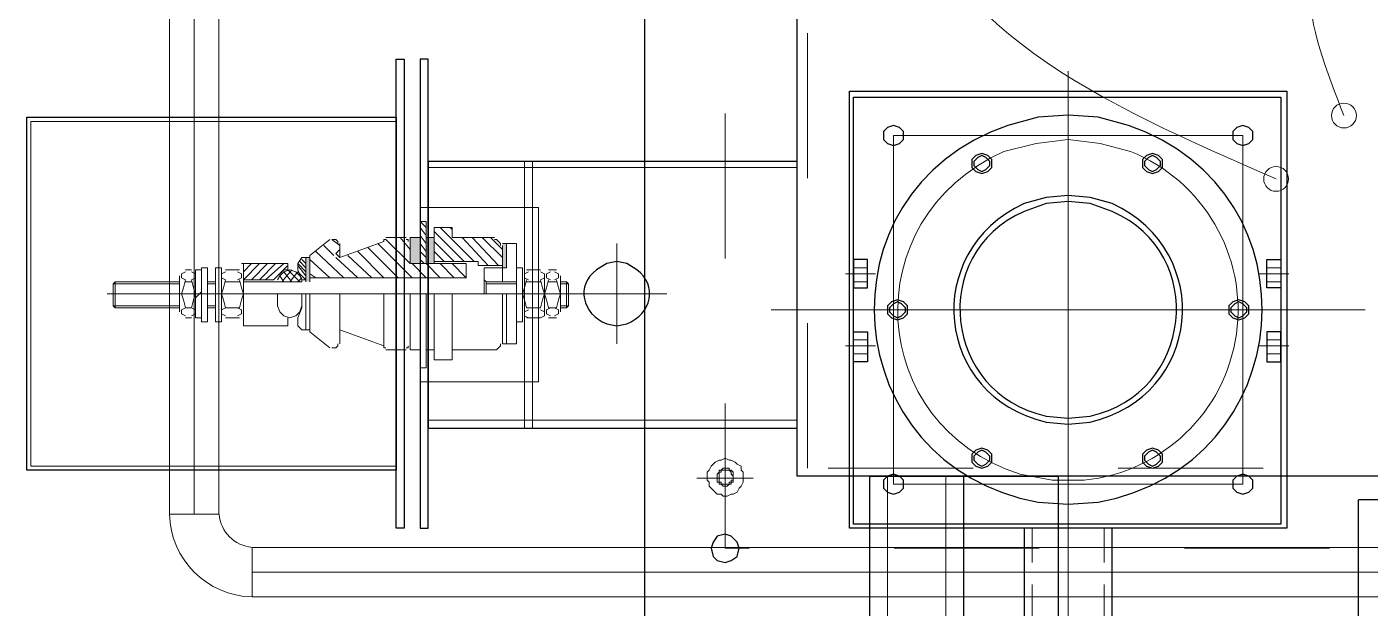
# Model space of a CAD drawing. Header units: metres. Extents: x 530339 to 530792, y 2674872 to 2675147.
# Drawn here: x 530571.368 to 530572.294, y 2674999.868 to 2675000.269 of the extents above; entities that cross this region are included whole.
import ezdxf

# ---------------------------------------------------------------- set-up
doc = ezdxf.new("R2010")
doc.units = ezdxf.units.M
doc.linetypes.add('CENTER2', pattern=[1.125, 0.75, -0.125, 0.125, -0.125])
doc.linetypes.add('PDF_IMPORT', pattern=[1, 0.8, -0.2])
doc.layers.add('IDT', color=7, linetype='Continuous')

# ---------------------------------------------------------------- blocks, each defined once
blk = doc.blocks.new('IDT')
at = {"layer": 'IDT', "transparency": 33554559}
for points in [[(16.62838, 14.05317), (16.63114, 14.05317), (16.63114, 14.06977), (16.62838, 14.06977)], [(16.49283, 14.04349), (16.49559, 14.04349), (16.49559, 14.06009), (16.49283, 14.06009)], [(16.54262, 14.03934), (16.54815, 14.03934), (16.54815, 14.05732), (16.54262, 14.05732)], [(16.5523, 14.03934), (16.55922, 14.03934), (16.55922, 14.05732), (16.5523, 14.05732)]]:
    blk.add_hatch(color=0, dxfattribs=at).paths.add_polyline_path(points)
at = {"layer": 'IDT', "color": 0, "lineweight": 25}
for p, q in [((16.11246, 14.20393), (16.11246, 15.17352)), ((16.17747, 14.5594), (16.17747, 14.20393)), ((16.24248, 14.20393), (16.24248, 14.5594)), ((16.39739, 14.30905), (16.39739, 9.66028)), ((16.07512, 14.30075), (16.07512, 14.2399)), ((16.13598, 14.2399), (16.13598, 14.30075)), ((16.33792, 14.26203), (16.33377, 14.25926)), ((16.34207, 14.26341), (16.33792, 14.26203)), ((16.3476, 14.26203), (16.34207, 14.26341)), ((16.35036, 14.25926), (16.3476, 14.26203)), ((16.33377, 14.25926), (16.33238, 14.25373)), ((16.33238, 14.25373), (16.33377, 14.24958)), ((16.35175, 14.25373), (16.35036, 14.25926)), ((16.35036, 14.24958), (16.35175, 14.25373)), ((16.33377, 14.24958), (16.33792, 14.24543)), ((16.33792, 14.24543), (16.34207, 14.24405)), ((16.34207, 14.24405), (16.3476, 14.24543)), ((16.3476, 14.24543), (16.35036, 14.24958)), ((15.95478, 13.93837), (15.95478, 14.2399)), ((15.95478, 14.2399), (16.25631, 14.2399)), ((15.95893, 13.94252), (15.95893, 14.23713)), ((15.95893, 14.23713), (16.25354, 14.23713)), ((16.07512, 14.2399), (16.13598, 14.2399)), ((16.25354, 14.23713), (16.25354, 13.94252)), ((16.25631, 14.2399), (16.25631, 13.93837)), ((16.5523, 14.2399), (16.54677, 14.2399)), ((16.54677, 14.2399), (16.54677, 13.91624)), ((16.5523, 13.91624), (16.5523, 14.2399)), ((16.56337, 13.91624), (16.56337, 14.2399)), ((16.56337, 14.2399), (16.5689, 14.2399)), ((16.5689, 14.2399), (16.5689, 13.91624)), ((15.98106, 14.215), (15.9783, 14.21223)), ((15.98521, 14.21638), (15.98106, 14.215)), ((15.98936, 14.215), (15.98521, 14.21638)), ((15.99213, 14.21223), (15.98936, 14.215)), ((16.10555, 14.2233), (16.0848, 14.22191)), ((16.12629, 14.22191), (16.10555, 14.2233)), ((16.22173, 14.215), (16.21896, 14.21223)), ((16.22588, 14.21638), (16.22173, 14.215)), ((16.23003, 14.215), (16.22588, 14.21638)), ((16.2328, 14.21223), (16.23003, 14.215)), ((15.9783, 14.21223), (15.9783, 14.2067)), ((15.9783, 14.2067), (15.98106, 14.20393)), ((15.98936, 14.20393), (15.99213, 14.2067)), ((15.99213, 14.2067), (15.99213, 14.21223)), ((16.21896, 14.21223), (16.21896, 14.2067)), ((16.21896, 14.2067), (16.22173, 14.20393)), ((16.23003, 14.20393), (16.2328, 14.2067)), ((16.2328, 14.2067), (16.2328, 14.21223)), ((15.36418, 14.20393), (16.29227, 14.20393)), ((15.41397, 14.20393), (16.24248, 14.20393)), ((15.98106, 14.20393), (15.98521, 14.20255)), ((15.98521, 14.20255), (15.98936, 14.20393)), ((16.0433, 14.19702), (16.04054, 14.19425)), ((16.04745, 14.1984), (16.0433, 14.19702)), ((16.04745, 14.19702), (16.04469, 14.19564)), ((16.0516, 14.19702), (16.04745, 14.1984)), ((16.05022, 14.19564), (16.04745, 14.19702)), ((16.05437, 14.19425), (16.0516, 14.19702)), ((16.24248, 14.20393), (16.11246, 14.20393)), ((16.16087, 14.19702), (16.15811, 14.19425)), ((16.16502, 14.1984), (16.16087, 14.19702)), ((16.16502, 14.19702), (16.16226, 14.19564)), ((16.16917, 14.19702), (16.16502, 14.1984)), ((16.16779, 14.19564), (16.16502, 14.19702)), ((16.17194, 14.19425), (16.16917, 14.19702)), ((16.22173, 14.20393), (16.22588, 14.20255)), ((16.22588, 14.20255), (16.23003, 14.20393)), ((16.29227, 14.20393), (16.29227, 9.7654)), ((16.5689, 13.95635), (16.5689, 14.19978)), ((16.5689, 14.19978), (16.8234, 14.19978)), ((16.8234, 14.19978), (16.8234, 13.95635)), ((16.04054, 14.19425), (16.04054, 14.18872)), ((16.04054, 14.18872), (16.0433, 14.18595)), ((16.04469, 14.19564), (16.04192, 14.19287)), ((16.04192, 14.19287), (16.04192, 14.1901)), ((16.04192, 14.1901), (16.04469, 14.18734)), ((16.04469, 14.18734), (16.04745, 14.18595)), ((16.04745, 14.18595), (16.05022, 14.18734)), ((16.05299, 14.19287), (16.05022, 14.19564)), ((16.05022, 14.18734), (16.05299, 14.1901)), ((16.0516, 14.18595), (16.05437, 14.18872)), ((16.05299, 14.1901), (16.05299, 14.19287)), ((16.05437, 14.18872), (16.05437, 14.19425)), ((16.15811, 14.19425), (16.15811, 14.18872)), ((16.15811, 14.18872), (16.16087, 14.18595)), ((16.16226, 14.19564), (16.15949, 14.19287)), ((16.15949, 14.19287), (16.15949, 14.1901)), ((16.15949, 14.1901), (16.16226, 14.18734)), ((16.16226, 14.18734), (16.16502, 14.18595)), ((16.16502, 14.18595), (16.16779, 14.18734)), ((16.17055, 14.19287), (16.16779, 14.19564)), ((16.16779, 14.18734), (16.17055, 14.1901)), ((16.16917, 14.18595), (16.17194, 14.18872)), ((16.17055, 14.1901), (16.17055, 14.19287)), ((16.17194, 14.18872), (16.17194, 14.19425)), ((16.0433, 14.18595), (16.04745, 14.18457)), ((16.04745, 14.18457), (16.0516, 14.18595)), ((16.16087, 14.18595), (16.16502, 14.18457)), ((16.16502, 14.18457), (16.16917, 14.18595)), ((16.54677, 14.17074), (16.29227, 14.17074)), ((16.29227, 14.17074), (16.29227, 13.98678)), ((16.54677, 13.98678), (16.54677, 14.17074)), ((16.10555, 14.16797), (16.09033, 14.16659)), ((16.10555, 14.16382), (16.09033, 14.16244)), ((16.12076, 14.16659), (16.10555, 14.16797)), ((16.12076, 14.16244), (16.10555, 14.16382)), ((15.96861, 14.12509), (15.95893, 14.12509)), ((15.95893, 14.12509), (15.95893, 14.10435)), ((15.96861, 14.10435), (15.96861, 14.12509)), ((16.24386, 14.12509), (16.25354, 14.12509)), ((16.24386, 14.10435), (16.24386, 14.12509)), ((16.25354, 14.12509), (16.25354, 14.10435)), ((15.95893, 14.10435), (15.96861, 14.10435)), ((16.25354, 14.10435), (16.24386, 14.10435)), ((15.98383, 14.09467), (15.98106, 14.0919)), ((15.98798, 14.09605), (15.98383, 14.09467)), ((15.98798, 14.09467), (15.98521, 14.09328)), ((15.99213, 14.09467), (15.98798, 14.09605)), ((15.99074, 14.09328), (15.98798, 14.09467)), ((15.99489, 14.0919), (15.99213, 14.09467)), ((16.21896, 14.09467), (16.2162, 14.0919)), ((16.22311, 14.09605), (16.21896, 14.09467)), ((16.22311, 14.09467), (16.22035, 14.09328)), ((16.22726, 14.09467), (16.22311, 14.09605)), ((16.22588, 14.09328), (16.22311, 14.09467)), ((16.23003, 14.0919), (16.22726, 14.09467)), ((16.41676, 14.1002), (16.40984, 14.09881)), ((16.42367, 14.09881), (16.41676, 14.1002)), ((15.98106, 14.0919), (15.98106, 14.08637)), ((15.98106, 14.08637), (15.98383, 14.0836)), ((15.98521, 14.09328), (15.98245, 14.09052)), ((15.98245, 14.09052), (15.98245, 14.08775)), ((15.98245, 14.08775), (15.98521, 14.08498)), ((15.98521, 14.08498), (15.98798, 14.0836)), ((15.98798, 14.0836), (15.99074, 14.08498)), ((15.99351, 14.09052), (15.99074, 14.09328)), ((15.99074, 14.08498), (15.99351, 14.08775)), ((15.99213, 14.0836), (15.99489, 14.08637)), ((15.99351, 14.08775), (15.99351, 14.09052)), ((15.99489, 14.08637), (15.99489, 14.0919)), ((16.2162, 14.0919), (16.2162, 14.08637)), ((16.2162, 14.08637), (16.21896, 14.0836)), ((16.22035, 14.09328), (16.21758, 14.09052)), ((16.21758, 14.09052), (16.21758, 14.08775)), ((16.21758, 14.08775), (16.22035, 14.08498)), ((16.22035, 14.08498), (16.22311, 14.0836)), ((16.22311, 14.0836), (16.22588, 14.08498)), ((16.22865, 14.09052), (16.22588, 14.09328)), ((16.22588, 14.08498), (16.22865, 14.08775)), ((16.22726, 14.0836), (16.23003, 14.08637)), ((16.22865, 14.08775), (16.22865, 14.09052)), ((16.23003, 14.08637), (16.23003, 14.0919)), ((15.98383, 14.0836), (15.98798, 14.08222)), ((15.98798, 14.08222), (15.99213, 14.0836)), ((16.21896, 14.0836), (16.22311, 14.08222)), ((16.22311, 14.08222), (16.22726, 14.0836)), ((15.95893, 14.05455), (15.95893, 14.07392)), ((15.95893, 14.07392), (15.96861, 14.07392)), ((15.96861, 14.07392), (15.96861, 14.05455)), ((16.25354, 14.07392), (16.24386, 14.07392)), ((16.24386, 14.07392), (16.24386, 14.05455)), ((16.25354, 14.05455), (16.25354, 14.07392)), ((16.40292, 14.06147), (16.40984, 14.05732)), ((16.40984, 14.05732), (16.41676, 14.05594)), ((16.41676, 14.05594), (16.42367, 14.05732)), ((16.42367, 14.05732), (16.43059, 14.06147)), ((15.96861, 14.05455), (15.95893, 14.05455)), ((16.24386, 14.05455), (16.25354, 14.05455)), ((16.07512, 14.02136), (16.09033, 14.01583)), ((16.12076, 14.01583), (16.13598, 14.02136)), ((16.07512, 14.01583), (16.09033, 14.01168)), ((16.09033, 14.01583), (16.10555, 14.01444)), ((16.09033, 14.01168), (16.10555, 14.01029)), ((16.10555, 14.01444), (16.12076, 14.01583)), ((16.10555, 14.01029), (16.12076, 14.01168)), ((16.12076, 14.01168), (16.13598, 14.01583)), ((16.0433, 13.9937), (16.04054, 13.99093)), ((16.04469, 13.99231), (16.04192, 13.98955)), ((16.04745, 13.99508), (16.0433, 13.9937)), ((16.04745, 13.9937), (16.04469, 13.99231)), ((16.0516, 13.9937), (16.04745, 13.99508)), ((16.05022, 13.99231), (16.04745, 13.9937)), ((16.05299, 13.98955), (16.05022, 13.99231)), ((16.05437, 13.99093), (16.0516, 13.9937)), ((16.16087, 13.9937), (16.15811, 13.99093)), ((16.16226, 13.99231), (16.15949, 13.98955)), ((16.16502, 13.99508), (16.16087, 13.9937)), ((16.16502, 13.9937), (16.16226, 13.99231)), ((16.16917, 13.9937), (16.16502, 13.99508)), ((16.16779, 13.99231), (16.16502, 13.9937)), ((16.17055, 13.98955), (16.16779, 13.99231)), ((16.17194, 13.99093), (16.16917, 13.9937)), ((16.04054, 13.99093), (16.04054, 13.9854)), ((16.04054, 13.9854), (16.0433, 13.98263)), ((16.04192, 13.98955), (16.04192, 13.98678)), ((16.04192, 13.98678), (16.04469, 13.98401)), ((16.04469, 13.98401), (16.04745, 13.98263)), ((16.04745, 13.98263), (16.05022, 13.98401)), ((16.05022, 13.98401), (16.05299, 13.98678)), ((16.0516, 13.98263), (16.05437, 13.9854)), ((16.05299, 13.98678), (16.05299, 13.98955)), ((16.05437, 13.9854), (16.05437, 13.99093)), ((16.15811, 13.99093), (16.15811, 13.9854)), ((16.15811, 13.9854), (16.16087, 13.98263)), ((16.15949, 13.98955), (16.15949, 13.98678)), ((16.15949, 13.98678), (16.16226, 13.98401)), ((16.16226, 13.98401), (16.16502, 13.98263)), ((16.16502, 13.98263), (16.16779, 13.98401)), ((16.16779, 13.98401), (16.17055, 13.98678)), ((16.16917, 13.98263), (16.17194, 13.9854)), ((16.17055, 13.98678), (16.17055, 13.98955)), ((16.17194, 13.9854), (16.17194, 13.99093)), ((16.29227, 13.98678), (16.54677, 13.98678)), ((15.98106, 13.97433), (15.9783, 13.97156)), ((15.98521, 13.97571), (15.98106, 13.97433)), ((15.98936, 13.97433), (15.98521, 13.97571)), ((15.99213, 13.97156), (15.98936, 13.97433)), ((16.0433, 13.98263), (16.04745, 13.98125)), ((16.04745, 13.98125), (16.0516, 13.98263)), ((16.16087, 13.98263), (16.16502, 13.98125)), ((16.16502, 13.98125), (16.16917, 13.98263)), ((16.22173, 13.97433), (16.21896, 13.97156)), ((16.22588, 13.97571), (16.22173, 13.97433)), ((16.23003, 13.97433), (16.22588, 13.97571)), ((16.2328, 13.97156), (16.23003, 13.97433)), ((15.9783, 13.97156), (15.9783, 13.96603)), ((15.9783, 13.96603), (15.98106, 13.96327)), ((15.98936, 13.96327), (15.99213, 13.96603)), ((15.99213, 13.96603), (15.99213, 13.97156)), ((16.21896, 13.97156), (16.21896, 13.96603)), ((16.21896, 13.96603), (16.22173, 13.96327)), ((16.23003, 13.96327), (16.2328, 13.96603)), ((16.2328, 13.96603), (16.2328, 13.97156)), ((15.98106, 13.96327), (15.98521, 13.96188)), ((15.98521, 13.96188), (15.98936, 13.96327)), ((16.06405, 13.96188), (16.0848, 13.95635)), ((16.0848, 13.95635), (16.10555, 13.95497)), ((16.10555, 13.95497), (16.12629, 13.95635)), ((16.12629, 13.95635), (16.14704, 13.96188)), ((16.22173, 13.96327), (16.22588, 13.96188)), ((16.22588, 13.96188), (16.23003, 13.96327)), ((16.8234, 13.95635), (16.5689, 13.95635)), ((16.25631, 13.93837), (15.95478, 13.93837)), ((16.25354, 13.94252), (15.95893, 13.94252)), ((16.54677, 13.91624), (16.5523, 13.91624)), ((16.5689, 13.91624), (16.56337, 13.91624))]:
    blk.add_line(p, q, dxfattribs=at)
at = {"layer": 'IDT', "color": 0, "lineweight": 13}
for p, q in [((16.18992, 14.20393), (16.18992, 14.5594)), ((16.23003, 14.20393), (16.23003, 14.5594)), ((16.10555, 14.21777), (16.10555, 14.50684)), ((16.08065, 14.30075), (16.08065, 14.27862)), ((16.13044, 14.30075), (16.13044, 14.27862)), ((16.10555, 13.92454), (16.10555, 14.29384)), ((16.08065, 14.26341), (16.08065, 14.2399)), ((16.13044, 14.26341), (16.13044, 14.2399)), ((16.10555, 13.93699), (16.10555, 14.24128)), ((16.33377, 14.215), (16.33238, 14.21223)), ((16.33653, 14.21638), (16.33377, 14.215)), ((16.33792, 14.21638), (16.33653, 14.21638)), ((16.34068, 14.21777), (16.33792, 14.21638)), ((16.34345, 14.21777), (16.34068, 14.21777)), ((16.34483, 14.21638), (16.34345, 14.21777)), ((16.3476, 14.21638), (16.34483, 14.21638)), ((16.35313, 14.21085), (16.3476, 14.21638)), ((15.98521, 13.9688), (15.98521, 14.20947)), ((15.98521, 14.20947), (16.22588, 14.20947)), ((16.11661, 14.2067), (16.09448, 14.2067)), ((16.13874, 14.20255), (16.11661, 14.2067)), ((16.22588, 14.20947), (16.22588, 13.9688)), ((16.36143, 14.20532), (16.3227, 14.20532)), ((16.331, 14.21085), (16.32962, 14.20808)), ((16.32962, 14.20808), (16.32962, 14.20117)), ((16.33238, 14.21223), (16.331, 14.21085)), ((16.33792, 14.20808), (16.33653, 14.20808)), ((16.33653, 14.20808), (16.33653, 14.20117)), ((16.33792, 14.2067), (16.33653, 14.2067)), ((16.33653, 14.2067), (16.33653, 14.20393)), ((16.3393, 14.20947), (16.33792, 14.20947)), ((16.33792, 14.20947), (16.33792, 14.20808)), ((16.3393, 14.20808), (16.33792, 14.20808)), ((16.33792, 14.20808), (16.33792, 14.2067)), ((16.34068, 14.21085), (16.3393, 14.20947)), ((16.34483, 14.20947), (16.3393, 14.20947)), ((16.3393, 14.20947), (16.3393, 14.20808)), ((16.34345, 14.21085), (16.34068, 14.21085)), ((16.34483, 14.20947), (16.34345, 14.21085)), ((16.34621, 14.20947), (16.34483, 14.20947)), ((16.34483, 14.20808), (16.34483, 14.20947)), ((16.34621, 14.20808), (16.34483, 14.20808)), ((16.34621, 14.20808), (16.34621, 14.20947)), ((16.3476, 14.20808), (16.34621, 14.20808)), ((16.34621, 14.20117), (16.34621, 14.20808)), ((16.3476, 14.20255), (16.3476, 14.20808)), ((16.35313, 14.20808), (16.35313, 14.21085)), ((16.35451, 14.2067), (16.35313, 14.20808)), ((16.35451, 14.20117), (16.35451, 14.2067)), ((16.32962, 14.20117), (16.331, 14.19978)), ((16.331, 14.19978), (16.331, 14.19702)), ((16.331, 14.19702), (16.33377, 14.19564)), ((16.33653, 14.20393), (16.33792, 14.20255)), ((16.33653, 14.20117), (16.33792, 14.19978)), ((16.33792, 14.20255), (16.33792, 14.20117)), ((16.33792, 14.20117), (16.3393, 14.19978)), ((16.33792, 14.19978), (16.3393, 14.19978)), ((16.3393, 14.19978), (16.3393, 14.1984)), ((16.3393, 14.19978), (16.34207, 14.19978)), ((16.3393, 14.1984), (16.34207, 14.1984)), ((16.34207, 14.19978), (16.34483, 14.19978)), ((16.34207, 14.1984), (16.34345, 14.1984)), ((16.34345, 14.1984), (16.34483, 14.19978)), ((16.34483, 14.19978), (16.34483, 14.20117)), ((16.34483, 14.20117), (16.34621, 14.20117)), ((16.34483, 14.19978), (16.34621, 14.19978)), ((16.34621, 14.20117), (16.3476, 14.20255)), ((16.34621, 14.19978), (16.34621, 14.20117)), ((16.34898, 14.19425), (16.35175, 14.19702)), ((16.35175, 14.19702), (16.35313, 14.19978)), ((16.35313, 14.19978), (16.35451, 14.20117)), ((16.5689, 13.95912), (16.5689, 14.19702)), ((16.5689, 14.19702), (16.82064, 14.19702)), ((16.82064, 14.19702), (16.82064, 13.95912)), ((16.33377, 14.19564), (16.33515, 14.19425)), ((16.33515, 14.19425), (16.33792, 14.19287)), ((16.33792, 14.19287), (16.3393, 14.19287)), ((16.3393, 14.19287), (16.34207, 14.19149)), ((16.34207, 14.19149), (16.34483, 14.19287)), ((16.34483, 14.19287), (16.34621, 14.19287)), ((16.34621, 14.19287), (16.34898, 14.19425)), ((16.47485, 13.98678), (16.47485, 14.17074)), ((16.48038, 13.98678), (16.48038, 14.17074)), ((16.54677, 14.16521), (16.29227, 14.16521)), ((16.29227, 14.16521), (16.29227, 13.99093)), ((16.54677, 13.99093), (16.54677, 14.16521)), ((16.41676, 14.11265), (16.41676, 14.04349)), ((15.90084, 14.08913), (16.31025, 14.08913)), ((16.25769, 14.08913), (15.9534, 14.08913)), ((16.38218, 14.07807), (16.45133, 14.07807)), ((16.29227, 13.99093), (16.54677, 13.99093)), ((16.06267, 13.97986), (16.08342, 13.97433)), ((16.08342, 13.97433), (16.10555, 13.97156)), ((16.10555, 13.97156), (16.12768, 13.97433)), ((16.12768, 13.97433), (16.14981, 13.97986)), ((16.22588, 13.9688), (15.98521, 13.9688)), ((16.82064, 13.95912), (16.5689, 13.95912))]:
    blk.add_line(p, q, dxfattribs=at)
at = {"layer": 'IDT', "color": 0}
for p in [(15.90543, 14.32018), (15.90543, 14.32018), (15.80543, 14.22018), (15.80543, 14.22018)]:
    blk.add_line(p, (15.90543, 14.22018), dxfattribs=at)
at = {"layer": 'IDT', "color": 0, "lineweight": 0}
for p, q in [((16.66803, 14.28718), (15.83538, 14.28718)), ((16.66803, 14.28718), (15.83538, 14.28718)), ((16.66803, 14.28728), (16.66803, 14.25308)), ((16.66803, 14.28728), (16.66803, 14.25308)), ((16.66803, 14.25318), (15.02803, 14.25318)), ((16.66803, 14.25318), (15.02803, 14.25318)), ((16.69093, 14.23018), (16.72513, 14.23018)), ((16.69093, 14.23018), (16.72513, 14.23018)), ((16.69103, 13.13762), (16.69103, 14.23018)), ((16.69103, 13.13762), (16.69103, 14.23018)), ((16.72503, 10.36062), (16.72503, 14.23018)), ((16.72503, 10.36062), (16.72503, 14.23018))]:
    blk.add_line(p, q, dxfattribs=at)
at = {"layer": 'IDT', "color": 0, "linetype": 'CENTER2', "lineweight": 0, "ltscale": 500}
for p, q in [((16.66803, 14.27018), (15.83548, 14.27018)), ((16.66803, 14.27018), (15.83548, 14.27018)), ((16.70803, 10.36062), (16.70803, 14.23018)), ((16.70803, 10.36062), (16.70803, 14.23018))]:
    blk.add_line(p, q, dxfattribs=at)
at = {"layer": 'IDT', "color": 0, "linetype": 'PDF_IMPORT', "lineweight": 13, "ltscale": 0.113333}
for p, q in [((15.32545, 14.25373), (16.34207, 14.25373)), ((16.34207, 14.25373), (16.34207, 9.71561))]:
    blk.add_line(p, q, dxfattribs=at)
at = {"layer": 'IDT', "color": 0, "linetype": 'PDF_IMPORT', "lineweight": 13, "ltscale": 0.0125}
for p, q in [((15.37109, 14.1984), (16.28536, 14.1984)), ((16.28536, 14.1984), (16.28536, 9.77094))]:
    blk.add_line(p, q, dxfattribs=at)
at = {"layer": 'IDT', "color": 0, "lineweight": 20}
for p, q in [((16.4707, 14.01859), (16.4707, 14.13893)), ((16.4707, 14.13893), (16.54677, 14.13893)), ((16.54677, 14.01859), (16.54677, 14.13893)), ((16.54677, 14.13893), (16.5523, 14.13893)), ((16.5523, 14.13893), (16.5523, 14.01859)), ((16.54677, 14.01859), (16.4707, 14.01859)), ((16.5523, 14.01859), (16.54677, 14.01859))]:
    blk.add_line(p, q, dxfattribs=at)
at = {"layer": 'IDT', "color": 0, "lineweight": 15}
for p, q in [((16.53156, 14.12371), (16.53017, 14.12371)), ((16.53017, 14.12371), (16.53017, 14.12233)), ((16.53017, 14.12233), (16.53017, 14.07807)), ((16.54124, 14.12371), (16.53156, 14.12371)), ((16.54262, 14.12371), (16.54124, 14.12371)), ((16.54262, 14.12233), (16.54262, 14.12371)), ((16.54262, 14.07807), (16.54262, 14.12233)), ((16.54815, 14.07807), (16.54815, 14.12924)), ((16.54815, 14.12924), (16.5523, 14.12924)), ((16.5523, 14.12924), (16.5523, 14.07807)), ((16.48591, 14.04349), (16.48591, 14.11265)), ((16.48591, 14.11265), (16.49283, 14.11265)), ((16.49283, 14.11265), (16.49559, 14.11265)), ((16.49283, 14.11265), (16.49283, 14.07807)), ((16.49559, 14.11265), (16.49559, 14.07807)), ((16.49974, 14.1168), (16.49698, 14.11403)), ((16.49698, 14.11403), (16.49698, 14.11265)), ((16.50113, 14.1168), (16.49974, 14.1168)), ((16.52879, 14.1168), (16.50113, 14.1168)), ((16.53017, 14.1168), (16.52879, 14.1168)), ((16.53017, 14.11818), (16.53017, 14.1168)), ((16.54815, 14.1168), (16.54262, 14.1168)), ((16.54262, 14.1168), (16.54262, 14.07807)), ((16.5523, 14.1168), (16.55922, 14.1168)), ((16.55922, 14.1168), (16.55922, 14.11403)), ((16.55922, 14.11403), (16.55922, 14.07807)), ((16.56199, 14.11541), (16.5606, 14.11541)), ((16.5606, 14.11541), (16.5606, 14.11403)), ((16.56199, 14.1168), (16.57582, 14.1168)), ((16.5772, 14.11541), (16.57582, 14.11541)), ((16.5772, 14.11403), (16.5772, 14.11541)), ((16.60763, 14.10296), (16.5772, 14.11403)), ((16.5772, 14.11403), (16.5772, 14.07807)), ((16.60763, 14.11265), (16.60763, 14.07807)), ((16.6104, 14.11541), (16.60901, 14.11403)), ((16.60901, 14.11403), (16.60901, 14.11265)), ((16.61316, 14.11541), (16.6104, 14.11541)), ((16.62838, 14.10435), (16.61455, 14.11541)), ((16.62838, 14.07807), (16.62838, 14.10435)), ((16.45825, 14.09467), (16.46378, 14.09467)), ((16.46931, 14.09467), (16.46655, 14.09328)), ((16.479, 14.09467), (16.46931, 14.09467)), ((16.48038, 14.09328), (16.47761, 14.09467)), ((16.48591, 14.09743), (16.48176, 14.09743)), ((16.48176, 14.09743), (16.48176, 14.06009)), ((16.48591, 14.09743), (16.48591, 14.06009)), ((16.48591, 14.06009), (16.48591, 14.09743)), ((16.63114, 14.10296), (16.62838, 14.10296)), ((16.62838, 14.10296), (16.62838, 14.07807)), ((16.63114, 14.07807), (16.63114, 14.10296)), ((16.63391, 14.10296), (16.63114, 14.10296)), ((16.63668, 14.1002), (16.63391, 14.10296)), ((16.63391, 14.08775), (16.63668, 14.09467)), ((16.63668, 14.09467), (16.63668, 14.1002)), ((16.64221, 14.09467), (16.63806, 14.09328)), ((16.64636, 14.09328), (16.64221, 14.09467)), ((16.64359, 14.09467), (16.64359, 14.1002)), ((16.64359, 14.1002), (16.67402, 14.1002)), ((16.67402, 14.1002), (16.67402, 14.05732)), ((16.67679, 14.09467), (16.68647, 14.09467)), ((16.69339, 14.09743), (16.68924, 14.09743)), ((16.68924, 14.09743), (16.68924, 14.06009)), ((16.69339, 14.09743), (16.69339, 14.06009)), ((16.69339, 14.06009), (16.69339, 14.09743)), ((16.70307, 14.09743), (16.69892, 14.09743)), ((16.69892, 14.09743), (16.69892, 14.06009)), ((16.70307, 14.07668), (16.70307, 14.09743)), ((16.70307, 14.09743), (16.70307, 14.06009)), ((16.70722, 14.09467), (16.70307, 14.09467)), ((16.70722, 14.06147), (16.70722, 14.09467)), ((16.70998, 14.09467), (16.71413, 14.09467)), ((16.44995, 14.08637), (16.45133, 14.08775)), ((16.44995, 14.07115), (16.44995, 14.08637)), ((16.45133, 14.08775), (16.45133, 14.06977)), ((16.45133, 14.08775), (16.45548, 14.08775)), ((16.45548, 14.09052), (16.45548, 14.06562)), ((16.45963, 14.09328), (16.45687, 14.0919)), ((16.45687, 14.0919), (16.45687, 14.08913)), ((16.45687, 14.08913), (16.45963, 14.08775)), ((16.45825, 14.08775), (16.45687, 14.08222)), ((16.46378, 14.08775), (16.45825, 14.08775)), ((16.46517, 14.0919), (16.4624, 14.09328)), ((16.4624, 14.08775), (16.46517, 14.08913)), ((16.46517, 14.08222), (16.46378, 14.08775)), ((16.46517, 14.08913), (16.46517, 14.0919)), ((16.46655, 14.09328), (16.46655, 14.09052)), ((16.46655, 14.0919), (16.46655, 14.06562)), ((16.46655, 14.09052), (16.46931, 14.08913)), ((16.46931, 14.08775), (16.46793, 14.08222)), ((16.479, 14.08775), (16.46931, 14.08775)), ((16.47761, 14.08913), (16.48038, 14.09052)), ((16.48038, 14.08222), (16.479, 14.08775)), ((16.48038, 14.09052), (16.48038, 14.09328)), ((16.63529, 14.09052), (16.63391, 14.08637)), ((16.63391, 14.07807), (16.63391, 14.08775)), ((16.63391, 14.08637), (16.63391, 14.07807)), ((16.63806, 14.09328), (16.63529, 14.09052)), ((16.64912, 14.09052), (16.64636, 14.09328)), ((16.65051, 14.08637), (16.64912, 14.09052)), ((16.65051, 14.07807), (16.65051, 14.08637)), ((16.67817, 14.09328), (16.6754, 14.0919)), ((16.6754, 14.0919), (16.6754, 14.08913)), ((16.6754, 14.08913), (16.67817, 14.08775)), ((16.6754, 14.08222), (16.67679, 14.08775)), ((16.67679, 14.08775), (16.68647, 14.08775)), ((16.68924, 14.0919), (16.68647, 14.09328)), ((16.68647, 14.08775), (16.68924, 14.08913)), ((16.68785, 14.08222), (16.68647, 14.08775)), ((16.68924, 14.08913), (16.68924, 14.0919)), ((16.68924, 14.09052), (16.68924, 14.06562)), ((16.69339, 14.08775), (16.69892, 14.08775)), ((16.70998, 14.09328), (16.70722, 14.0919)), ((16.70722, 14.0919), (16.70722, 14.08913)), ((16.70722, 14.09052), (16.70722, 14.06562)), ((16.70722, 14.08913), (16.70998, 14.08775)), ((16.70998, 14.08775), (16.7086, 14.08222)), ((16.70998, 14.08775), (16.71413, 14.08775)), ((16.7169, 14.0919), (16.71413, 14.09328)), ((16.71413, 14.08775), (16.7169, 14.08913)), ((16.71552, 14.08222), (16.71413, 14.08775)), ((16.7169, 14.08913), (16.7169, 14.0919)), ((16.71828, 14.09052), (16.71828, 14.06562)), ((16.71828, 14.08775), (16.76254, 14.08775)), ((16.76254, 14.06977), (16.76254, 14.08775)), ((16.76254, 14.08775), (16.76393, 14.08637)), ((16.76393, 14.08637), (16.76393, 14.07115)), ((16.45687, 14.08222), (16.45548, 14.07807)), ((16.45548, 14.07807), (16.45687, 14.07392)), ((16.46655, 14.07807), (16.46517, 14.08222)), ((16.46517, 14.07392), (16.46655, 14.07807)), ((16.46793, 14.08222), (16.46655, 14.07807)), ((16.46655, 14.07807), (16.46793, 14.07392)), ((16.48176, 14.07807), (16.48038, 14.08222)), ((16.48038, 14.07392), (16.48176, 14.07807)), ((16.48591, 14.07807), (16.67402, 14.07807)), ((16.50666, 14.06977), (16.50666, 14.07807)), ((16.50804, 14.07807), (16.50804, 14.06009)), ((16.67402, 14.07807), (16.6754, 14.08222)), ((16.6754, 14.07392), (16.67402, 14.07807)), ((16.68924, 14.07807), (16.68785, 14.08222)), ((16.68785, 14.07392), (16.68924, 14.07807)), ((16.70722, 14.08083), (16.70307, 14.07668)), ((16.7086, 14.08222), (16.70722, 14.07807)), ((16.70722, 14.07807), (16.7086, 14.07392)), ((16.7169, 14.07807), (16.71552, 14.08222)), ((16.71552, 14.07392), (16.7169, 14.07807)), ((16.45133, 14.06977), (16.44995, 14.07115)), ((16.45133, 14.06977), (16.45548, 14.06977)), ((16.45687, 14.07392), (16.45825, 14.06839)), ((16.45963, 14.06839), (16.45687, 14.067)), ((16.45687, 14.067), (16.45687, 14.06424)), ((16.45825, 14.06977), (16.46378, 14.06977)), ((16.46517, 14.067), (16.4624, 14.06839)), ((16.46378, 14.06839), (16.46517, 14.07392)), ((16.46517, 14.06424), (16.46517, 14.067)), ((16.46931, 14.06839), (16.46655, 14.067)), ((16.46655, 14.067), (16.46655, 14.06424)), ((16.46793, 14.07392), (16.46931, 14.06839)), ((16.46931, 14.06977), (16.479, 14.06977)), ((16.48038, 14.067), (16.47761, 14.06839)), ((16.479, 14.06839), (16.48038, 14.07392)), ((16.48038, 14.06424), (16.48038, 14.067)), ((16.48591, 14.07115), (16.50666, 14.07115)), ((16.48591, 14.06977), (16.50666, 14.06977)), ((16.49559, 14.04487), (16.49559, 14.06977)), ((16.50804, 14.06839), (16.50666, 14.06977)), ((16.52187, 14.067), (16.52049, 14.067)), ((16.52049, 14.067), (16.52049, 14.06562)), ((16.62838, 14.067), (16.52187, 14.067)), ((16.62838, 14.05317), (16.62838, 14.06977)), ((16.62838, 14.06977), (16.62838, 14.05179)), ((16.63114, 14.06977), (16.63114, 14.05317)), ((16.63114, 14.06839), (16.63391, 14.06839)), ((16.65051, 14.06977), (16.63391, 14.06977)), ((16.63391, 14.06977), (16.63391, 14.06839)), ((16.63391, 14.06977), (16.67402, 14.06977)), ((16.63391, 14.06839), (16.63529, 14.06562)), ((16.63391, 14.06839), (16.63668, 14.06147)), ((16.64636, 14.06147), (16.65327, 14.06839)), ((16.64912, 14.06562), (16.65051, 14.06839)), ((16.65327, 14.06839), (16.67402, 14.06839)), ((16.67679, 14.06839), (16.6754, 14.07392)), ((16.67817, 14.06839), (16.6754, 14.067)), ((16.6754, 14.067), (16.6754, 14.06424)), ((16.67679, 14.06977), (16.68647, 14.06977)), ((16.68647, 14.06839), (16.68785, 14.07392)), ((16.68924, 14.067), (16.68647, 14.06839)), ((16.68924, 14.06424), (16.68924, 14.067)), ((16.69339, 14.06977), (16.69892, 14.06977)), ((16.70998, 14.06839), (16.70722, 14.067)), ((16.70722, 14.067), (16.70722, 14.06424)), ((16.7086, 14.07392), (16.70998, 14.06839)), ((16.70998, 14.06977), (16.71413, 14.06977)), ((16.71413, 14.06839), (16.71552, 14.07392)), ((16.7169, 14.067), (16.71413, 14.06839)), ((16.7169, 14.06424), (16.7169, 14.067)), ((16.71828, 14.06977), (16.76254, 14.06977)), ((16.76393, 14.07115), (16.76254, 14.06977)), ((16.45687, 14.06424), (16.45963, 14.06285)), ((16.45825, 14.06147), (16.46378, 14.06147)), ((16.4624, 14.06285), (16.46517, 14.06424)), ((16.46655, 14.06424), (16.46931, 14.06285)), ((16.46931, 14.06147), (16.479, 14.06147)), ((16.47761, 14.06285), (16.48038, 14.06424)), ((16.48176, 14.06009), (16.48591, 14.06009)), ((16.50804, 14.06009), (16.49283, 14.06009)), ((16.49283, 14.06009), (16.49283, 14.04349)), ((16.49559, 14.0587), (16.51219, 14.0587)), ((16.51219, 14.0587), (16.51219, 14.05594)), ((16.52049, 14.06562), (16.52049, 14.0587)), ((16.52049, 14.0587), (16.52049, 14.05732)), ((16.52049, 14.05732), (16.52187, 14.05732)), ((16.52187, 14.05732), (16.55784, 14.05732)), ((16.54262, 14.05732), (16.54262, 14.03381)), ((16.54815, 14.02827), (16.54815, 14.05732)), ((16.5523, 14.05732), (16.5523, 14.02827)), ((16.55784, 14.05732), (16.55922, 14.05732)), ((16.55922, 14.05732), (16.55922, 14.05594)), ((16.63668, 14.05732), (16.63391, 14.05317)), ((16.63529, 14.06562), (16.63806, 14.06285)), ((16.63668, 14.06147), (16.63668, 14.05732)), ((16.63806, 14.06285), (16.64221, 14.06147)), ((16.64221, 14.06147), (16.64636, 14.06285)), ((16.64359, 14.05732), (16.64359, 14.06147)), ((16.64359, 14.06147), (16.64636, 14.06147)), ((16.67402, 14.05732), (16.64359, 14.05732)), ((16.64636, 14.06285), (16.64912, 14.06562)), ((16.6754, 14.06424), (16.67817, 14.06285)), ((16.67679, 14.06147), (16.68647, 14.06147)), ((16.68647, 14.06285), (16.68924, 14.06424)), ((16.68924, 14.06009), (16.69339, 14.06009)), ((16.69892, 14.06009), (16.70307, 14.06009)), ((16.70307, 14.06009), (16.70307, 14.06147)), ((16.70307, 14.06147), (16.70722, 14.06147)), ((16.70722, 14.06424), (16.70998, 14.06285)), ((16.70998, 14.06147), (16.71413, 14.06147)), ((16.71413, 14.06285), (16.7169, 14.06424)), ((16.51219, 14.05594), (16.54262, 14.05594)), ((16.54262, 14.05594), (16.54262, 14.03934)), ((16.55922, 14.05594), (16.55922, 14.04211)), ((16.60763, 14.05317), (16.5772, 14.04211)), ((16.60901, 14.05179), (16.60763, 14.05317)), ((16.60763, 14.05317), (16.60763, 14.04349)), ((16.60763, 14.04764), (16.60901, 14.04902)), ((16.6104, 14.0504), (16.60901, 14.05179)), ((16.60901, 14.04902), (16.6104, 14.0504)), ((16.62838, 14.05179), (16.61455, 14.04072)), ((16.63114, 14.05317), (16.62838, 14.05317)), ((16.63391, 14.05317), (16.63114, 14.05317)), ((16.49283, 14.04349), (16.48591, 14.04349)), ((16.49559, 14.04349), (16.49283, 14.04349)), ((16.49698, 14.04487), (16.49698, 14.04349)), ((16.49698, 14.04349), (16.49974, 14.04072)), ((16.49974, 14.04072), (16.50113, 14.04072)), ((16.52879, 14.03934), (16.50113, 14.03934)), ((16.53017, 14.03934), (16.52879, 14.03934)), ((16.53017, 14.03796), (16.53017, 14.03934)), ((16.54262, 14.03934), (16.54815, 14.03934)), ((16.55922, 14.03934), (16.5523, 14.03934)), ((16.55922, 14.04211), (16.55922, 14.03934)), ((16.5606, 14.04211), (16.5606, 14.04072)), ((16.5606, 14.04072), (16.56199, 14.04072)), ((16.56199, 14.03934), (16.57582, 14.03934)), ((16.5772, 14.04072), (16.57582, 14.04072)), ((16.5772, 14.04211), (16.5772, 14.04072)), ((16.60901, 14.04349), (16.60901, 14.04211)), ((16.60901, 14.04211), (16.6104, 14.04072)), ((16.6104, 14.04072), (16.61316, 14.04072)), ((16.53017, 14.03381), (16.53017, 14.03796)), ((16.53017, 14.03242), (16.53017, 14.03381)), ((16.53156, 14.03242), (16.53017, 14.03242)), ((16.54124, 14.03242), (16.53156, 14.03242)), ((16.54262, 14.03242), (16.54124, 14.03242)), ((16.54262, 14.03381), (16.54262, 14.03242)), ((16.5523, 14.02827), (16.54815, 14.02827))]:
    blk.add_line(p, q, dxfattribs=at)
at = {"layer": 'IDT', "color": 0, "lineweight": 9}
for p, q in [((15.9534, 14.11403), (15.97415, 14.11403)), ((15.95893, 14.11956), (15.96861, 14.11956)), ((16.25908, 14.11403), (16.23833, 14.11403)), ((16.25354, 14.11956), (16.24386, 14.11956)), ((15.95893, 14.10988), (15.96861, 14.10988)), ((16.25354, 14.10988), (16.24386, 14.10988)), ((15.95893, 14.06977), (15.96861, 14.06977)), ((16.25354, 14.06977), (16.24386, 14.06977)), ((16.52049, 14.067), (16.53017, 14.05732)), ((16.52879, 14.067), (16.53847, 14.05732)), ((16.53847, 14.067), (16.54815, 14.05732)), ((16.54815, 14.067), (16.55784, 14.05732)), ((16.55784, 14.067), (16.58135, 14.04349)), ((16.56752, 14.067), (16.58827, 14.04625)), ((16.5772, 14.067), (16.59518, 14.04902)), ((16.5855, 14.067), (16.6021, 14.05179)), ((16.59518, 14.067), (16.6104, 14.05317)), ((16.60486, 14.067), (16.62423, 14.04902)), ((16.61455, 14.067), (16.62838, 14.05455)), ((16.62423, 14.067), (16.62838, 14.06424)), ((16.63114, 14.06839), (16.63668, 14.06285)), ((16.63391, 14.067), (16.63668, 14.06977)), ((16.64359, 14.06147), (16.63529, 14.06977)), ((16.63668, 14.06285), (16.64221, 14.06977)), ((16.64083, 14.06147), (16.64774, 14.06977)), ((16.64636, 14.06285), (16.64083, 14.06977)), ((16.64359, 14.0587), (16.65327, 14.06839)), ((16.64912, 14.06562), (16.64636, 14.06977)), ((16.64636, 14.05732), (16.65881, 14.06839)), ((16.65189, 14.05732), (16.66296, 14.06839)), ((16.65742, 14.05732), (16.66849, 14.06839)), ((16.66296, 14.05732), (16.67402, 14.06839)), ((15.9534, 14.06424), (15.97415, 14.06424)), ((15.95893, 14.06009), (15.96861, 14.06009)), ((16.25908, 14.06424), (16.23833, 14.06424)), ((16.25354, 14.06009), (16.24386, 14.06009)), ((16.49836, 14.0587), (16.51634, 14.03934)), ((16.50528, 14.0587), (16.52326, 14.03934)), ((16.54954, 14.05732), (16.5523, 14.05455)), ((16.55922, 14.05732), (16.57582, 14.04072)), ((16.63114, 14.06562), (16.63668, 14.0587)), ((16.63114, 14.06285), (16.63668, 14.05732)), ((16.63114, 14.06009), (16.63529, 14.05594)), ((16.63114, 14.05732), (16.63391, 14.05455)), ((16.66849, 14.05732), (16.67402, 14.06285)), ((16.67402, 14.05732), (16.6754, 14.05732)), ((16.49559, 14.05317), (16.50943, 14.03934)), ((16.51496, 14.05594), (16.53847, 14.03242)), ((16.52187, 14.05594), (16.54262, 14.03519)), ((16.52879, 14.05594), (16.54262, 14.04211)), ((16.53571, 14.05594), (16.54262, 14.04902)), ((16.54262, 14.05594), (16.54262, 14.05455)), ((16.54815, 14.05317), (16.5523, 14.04902)), ((16.54815, 14.04902), (16.5523, 14.04349)), ((16.61178, 14.05179), (16.6187, 14.04487)), ((16.63114, 14.05455), (16.63114, 14.05317)), ((16.49559, 14.04764), (16.50389, 14.03934)), ((16.54815, 14.04349), (16.5523, 14.03796)), ((16.55922, 14.04764), (16.56614, 14.03934)), ((16.60763, 14.04487), (16.61316, 14.04072)), ((16.53017, 14.03381), (16.53156, 14.03242)), ((16.54815, 14.03796), (16.5523, 14.03242)), ((16.54815, 14.03242), (16.5523, 14.02827))]:
    blk.add_line(p, q, dxfattribs=at)
at = {"layer": 'IDT', "color": 0, "lineweight": 5}
for p, q in [((16.44995, 14.08637), (16.45548, 14.08637)), ((16.69339, 14.08637), (16.69892, 14.08637)), ((16.71828, 14.08637), (16.76393, 14.08637)), ((16.4458, 14.07807), (16.76808, 14.07807)), ((16.48453, 14.07807), (16.51219, 14.07807)), ((16.54677, 14.07807), (16.49145, 14.07807)), ((16.63253, 14.07807), (16.62699, 14.07807)), ((16.63806, 14.07807), (16.62976, 14.07807)), ((16.65189, 14.07807), (16.63253, 14.07807)), ((16.64221, 14.07807), (16.67679, 14.07807)), ((16.67125, 14.07807), (16.692, 14.07807)), ((16.44995, 14.07115), (16.45548, 14.07115)), ((16.69339, 14.07115), (16.69892, 14.07115)), ((16.71828, 14.07115), (16.76393, 14.07115))]:
    blk.add_line(p, q, dxfattribs=at)
at = {"layer": 'IDT', "color": 0, "lineweight": 0}
for centre in [(15.96219, 13.99884), (15.96219, 13.99884), (15.91544, 13.95512), (15.91544, 13.95512)]:
    blk.add_circle(centre, 0.00856, dxfattribs=at)
for centre, radius, start, end in [((16.66659, 14.22874), 0.05856, 1.41305, 88.58695), ((16.66659, 14.22874), 0.05856, 1.41305, 88.58695), ((16.66596, 14.2281), 0.02506, 4.75141, 85.24859), ((16.66596, 14.2281), 0.02506, 4.75141, 85.24859)]:
    blk.add_arc(centre, radius, start, end, dxfattribs=at)
at = {"layer": 'IDT', "color": 0, "lineweight": 13}
blk.add_arc((16.10633, 14.08939), 0.11791, 95.76862, 248.26475, dxfattribs=at)
at = {"layer": 'IDT', "color": 0, "lineweight": 25}
for points in [[(16.0848, 14.22191), (15.94602, 14.19637), (15.93039, 14.0082), (16.06405, 13.96188)], [(16.14704, 13.96188), (16.2807, 14.0082), (16.26507, 14.19637), (16.12629, 14.22191)], [(16.09033, 14.16659), (16.01371, 14.14879), (16.00342, 14.04957), (16.07512, 14.01583)], [(16.09033, 14.16244), (16.01979, 14.14725), (16.00877, 14.05027), (16.07512, 14.02136)], [(16.13598, 14.01583), (16.20767, 14.04957), (16.19739, 14.14879), (16.12076, 14.16659)], [(16.13598, 14.02136), (16.20232, 14.05027), (16.1913, 14.14725), (16.12076, 14.16244)], [(16.40984, 14.09881), (16.39269, 14.09192), (16.38831, 14.07237), (16.40292, 14.06147)], [(16.43059, 14.06147), (16.4452, 14.07237), (16.44082, 14.09192), (16.42367, 14.09881)]]:
    blk.add_open_spline(points, degree=3, dxfattribs=at)
at = {"layer": 'IDT', "color": 0, "lineweight": 13}
blk.add_open_spline([(16.14981, 13.97986), (16.25373, 14.02712), (16.24444, 14.16889), (16.13874, 14.20255)], degree=3, dxfattribs=at)
at = {"layer": 'IDT', "color": 0, "lineweight": 0}
blk.add_spline([(15.96219, 13.99884), (16.22369, 13.77512), (16.09707, 13.511), (16.01119, 13.51762), (15.99557, 12.88512), (16.02794, 12.771), (16.19835, 12.73334), (16.18282, 12.57525), (16.02139, 12.42725), (15.84681, 11.8315), (15.90957, 11.7335), (15.94657, 11.52075), (15.95232, 10.9905), (16.19835, 10.83509), (15.90407, 10.25262), (16.12303, 9.80171), (15.93094, 9.6505), (15.51132, 9.84937), (15.48982, 10.19075), (15.46548, 10.32589), (15.53557, 10.817), (15.63482, 11.00525), (15.58422, 11.18227), (15.42019, 11.37975), (15.43582, 11.63237), (15.62432, 12.01362), (15.55134, 12.09498), (15.55134, 12.50562), (15.47794, 13.1065), (15.59107, 13.5215), (15.81698, 13.69984), (15.93919, 13.8645), (15.91544, 13.95512)], degree=3, dxfattribs=at)
blk.add_spline([(15.96219, 13.99884), (16.22369, 13.77512), (16.09707, 13.511), (16.01119, 13.51762), (15.99557, 12.88512), (16.02794, 12.771), (16.19835, 12.73334), (16.18282, 12.57525), (16.02139, 12.42725), (15.84681, 11.8315), (15.90957, 11.7335), (15.94657, 11.52075), (15.95232, 10.9905), (16.19835, 10.83509), (15.90407, 10.25262), (16.12303, 9.80171), (15.93094, 9.6505), (15.51132, 9.84937), (15.48982, 10.19075), (15.46548, 10.32589), (15.53557, 10.817), (15.63482, 11.00525), (15.58422, 11.18227), (15.42019, 11.37975), (15.43582, 11.63237), (15.62432, 12.01362), (15.55134, 12.09498), (15.55134, 12.50562), (15.47794, 13.1065), (15.59107, 13.5215), (15.81698, 13.69984), (15.93919, 13.8645), (15.91544, 13.95512)], degree=3, dxfattribs=at)

msp = doc.modelspace()

# ---------------------------------------------------------------- block references
at = {"layer": 'IDT', "color": 8, "rotation": 180}
msp.add_blockref('IDT', (530588.19128, 2675014.16297), dxfattribs=at)

doc.saveas('drawing.dxf')
